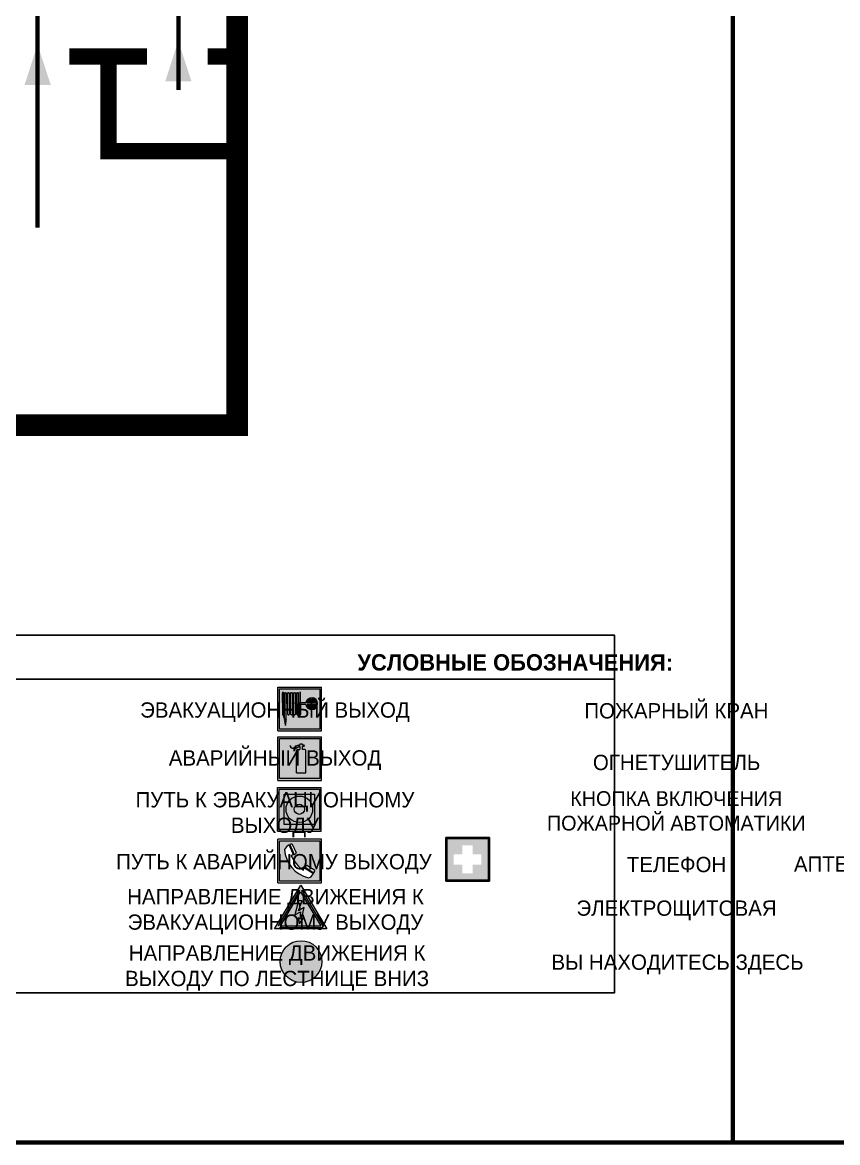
# Model space of a CAD drawing. Header units: millimetres. Extents: x 13810 to 67229, y 12374 to 21950.
# Drawn here: x 40182.7 to 40331.9, y 20272 to 20477 of the extents above; entities that cross this region are included whole.
import ezdxf

# ---------------------------------------------------------------- set-up
doc = ezdxf.new("R2010")
doc.units = ezdxf.units.MM
doc.layers.add('План_Штампы', color=7, linetype='Continuous')
doc.styles.add('обычный', font='arial.ttf')

# ---------------------------------------------------------------- blocks, each defined once
blk = doc.blocks.new('A$C3E6D3DDE')
at = {"lineweight": 5}
h = blk.add_hatch(color=40, dxfattribs=at)
h.paths.add_polyline_path([(24.1, 1.45), (16.46, -11.35), (31.74, -11.35)])
h.paths.add_polyline_path([(24.09, -0.46), (30.03, -10.41), (18.14, -10.41)], flags=16)
h.paths.add_polyline_path([(24.54, -3.08), (23.41, -6.02), (25.13, -5.01), (24.33, -8.5), (24.82, -8.27), (23.79, -9.86), (23.4, -8.04), (23.8, -8.43), (24.04, -6.29), (22.39, -7.25), (23.44, -3.08)], flags=0)
h = blk.add_hatch(color=256, dxfattribs=at)
h.paths.add_polyline_path([(24.37, 0.03, 0.567511), (23.82, 0.03), (17.59, -10.4, 0.582454), (17.86, -10.88), (30.32, -10.88, 0.582149), (30.6, -10.4)])
h.paths.add_polyline_path([(24.09, -0.46), (18.14, -10.41), (30.03, -10.41)], flags=16)
h.paths.add_polyline_path([(24.54, -3.08), (23.41, -6.02), (25.13, -5.01), (24.33, -8.5), (24.82, -8.27), (23.79, -9.86), (23.4, -8.04), (23.8, -8.43), (24.04, -6.29), (22.39, -7.25), (23.44, -3.08)], flags=0)
h = blk.add_hatch(color=40, dxfattribs=at)
h.paths.add_polyline_path([(24.09, -0.46), (18.14, -10.41), (30.03, -10.41)])
h.paths.add_polyline_path([(24.82, -8.27), (23.79, -9.86), (23.4, -8.04), (23.8, -8.43), (24.04, -6.29), (22.39, -7.25), (23.44, -3.08), (24.54, -3.08), (23.41, -6.02), (25.13, -5.01), (24.33, -8.5)], flags=16)
at = {"color": 40, "lineweight": 5}
for p, q in [((16.46, -11.35), (24.1, 1.45)), ((24.1, 1.45), (31.74, -11.35))]:
    blk.add_line(p, q, dxfattribs=at)
at = {"lineweight": 5}
for p, q in [((17.59, -10.4), (23.82, 0.03)), ((24.37, 0.03), (30.6, -10.4)), ((18.14, -10.41), (24.09, -0.46)), ((23.44, -3.08), (22.39, -7.25)), ((23.41, -6.02), (24.54, -3.08)), ((24.54, -3.08), (23.44, -3.08)), ((24.09, -0.46), (30.03, -10.41)), ((22.39, -7.25), (24.04, -6.29)), ((25.13, -5.01), (23.41, -6.02)), ((24.04, -6.29), (23.8, -8.43)), ((24.33, -8.5), (25.13, -5.01)), ((23.8, -8.43), (23.4, -8.04)), ((23.4, -8.04), (23.79, -9.86)), ((23.79, -9.86), (24.82, -8.27)), ((24.82, -8.27), (24.33, -8.5)), ((17.86, -10.88), (30.32, -10.88)), ((18.14, -10.41), (30.03, -10.41))]:
    blk.add_line(p, q, dxfattribs=at)
at = {"color": 50, "lineweight": 5}
blk.add_line((31.74, -11.35), (16.46, -11.35), dxfattribs=at)
blk = doc.blocks.new('A$C54414219')
at = {"true_color": 0xffffff}
h = blk.add_hatch(color=7, dxfattribs=at)
h.paths.add_polyline_path([(2.39, -9.45), (2.39, -18.3), (11.23, -18.3), (11.23, -9.45)], flags=0)
h.paths.add_polyline_path([(10.71, -13.87, -1), (2.92, -13.87, -1)], flags=0)
h.paths.add_polyline_path([(8.3, -13.87, -1), (5.33, -13.87, -1)], flags=0)
h.paths.add_polyline_path([(0.41, -7.47), (0.41, -20.27), (13.21, -20.27), (13.21, -7.47)])
h.paths.add_polyline_path([(0.92, -19.77), (12.71, -19.77), (12.71, -7.98), (0.92, -7.98)], flags=16)
h.paths.add_polyline_path([(11.23, -9.45), (11.23, -18.3), (2.39, -18.3), (2.39, -9.45)], flags=0)
at = {"lineweight": 5}
h = blk.add_hatch(color=242, dxfattribs=at)
h.paths.add_polyline_path([(12.71, -7.98), (0.92, -7.98), (0.92, -19.77), (12.71, -19.77)])
h.paths.add_polyline_path([(11.23, -18.3), (2.39, -18.3), (2.39, -9.45), (11.23, -9.45)], flags=16)
h.paths.add_polyline_path([(10.71, -13.87, -1), (2.92, -13.87, -1)], flags=0)
h.paths.add_polyline_path([(8.3, -13.87, -1), (5.33, -13.87, -1)], flags=0)
at = {"true_color": 0xffffff}
h = blk.add_hatch(color=7, dxfattribs=at)
h.paths.add_polyline_path([(2.39, -9.45), (2.39, -18.3), (11.23, -18.3), (11.23, -9.45)])
h.paths.add_polyline_path([(10.71, -13.87, -1), (2.92, -13.87, -1)], flags=16)
h.paths.add_polyline_path([(8.3, -13.87, -1), (5.33, -13.87, -1)], flags=0)
at = {"lineweight": 5}
h = blk.add_hatch(color=242, dxfattribs=at)
h.paths.add_polyline_path([(2.92, -13.87, 1), (10.71, -13.87, 1)])
h.paths.add_polyline_path([(8.3, -13.87, -1), (5.33, -13.87, -1)], flags=16)
at = {"color": 242, "lineweight": 5}
for p, q in [((0.41, -20.27), (0.41, -7.47)), ((0.41, -7.47), (13.21, -7.47)), ((0.41, -7.47), (13.21, -7.47)), ((13.21, -20.27), (13.21, -7.47)), ((0.41, -20.27), (13.21, -20.27))]:
    blk.add_line(p, q, dxfattribs=at)
for points in [[(0.92, -7.98), (12.71, -7.98), (12.71, -19.77), (0.92, -19.77)], [(2.39, -9.45), (11.23, -9.45), (11.23, -18.3), (2.39, -18.3)]]:
    blk.add_lwpolyline(points, close=True, dxfattribs=at)
for radius in [3.89, 1.49]:
    blk.add_circle((6.81, -13.87), radius, dxfattribs=at)
blk = doc.blocks.new('A$C456E1F9C')
at = {"lineweight": 5}
h = blk.add_hatch(color=242, dxfattribs=at)
h.paths.add_polyline_path([(0.51, -1.47), (0.51, -13.26), (12.29, -13.26), (12.29, -1.47)])
h.paths.add_polyline_path([(5.42, -4.95, -0.254479), (4.78, -5.4), (3.52, -2.53, -0.209735), (4.23, -2.4)], flags=16)
h.paths.add_polyline_path([(8.53, -8.6), (10.87, -10.17), (10.54, -10.76), (8.03, -9.13, -0.192251)], flags=16)
h.paths.add_polyline_path([(4.61, -5.49, 0.005518), (3.87, -5.72, 0.128647), (7.49, -10.01, 0.00809), (7.83, -9.33), (10.47, -10.97, -0.16736), (8.99, -12.25, -0.327862), (1.95, -3.95, -0.166952), (3.36, -2.62)], flags=16)
at = {"color": 242, "lineweight": 5}
for p, q in [((0, -13.77), (0, -0.97)), ((12.8, -0.97), (0, -0.97)), ((4.61, -5.49), (3.36, -2.62)), ((3.52, -2.53), (4.78, -5.4)), ((4.23, -2.4), (5.42, -4.95)), ((12.8, -13.77), (12.8, -0.97)), ((7.83, -9.33), (10.47, -10.97)), ((8.03, -9.13), (10.54, -10.76)), ((10.81, -10.12), (8.53, -8.6)), ((10.54, -10.76), (10.8, -10.3)), ((10.8, -10.3), (10.81, -10.12)), ((0, -13.77), (12.8, -13.77))]:
    blk.add_line(p, q, dxfattribs=at)
blk.add_lwpolyline([(0.51, -1.47), (12.29, -1.47), (12.29, -13.26), (0.51, -13.26)], close=True, dxfattribs=at)
for centre, radius, start, end in [((4.59, -5.34), 2.99, 114.2845, 152.1974), ((4.02, -3.27), 0.891, 76.3284, 123.7092), ((11.12, -3.31), 9.19, 183.9915, 256.6009), ((14.98, -39.1), 35.17, 107.1487, 108.4135), ((13.86, -0.94), 11.08, 205.5536, 234.8762), ((4.68, -4.59), 0.824, 276.9621, 334.0723), ((-13.31, 0.8), 23.44, 332.5487, 334.4027), ((8.94, -9.5), 0.989, 114.4092, 157.9388), ((7.87, -9.46), 3, 291.9291, 329.9329)]:
    blk.add_arc(centre, radius, start, end, dxfattribs=at)
blk = doc.blocks.new('A$C18900ED3')
h = blk.add_hatch(color=126)
h.paths.add_polyline_path([(-0.18, -0.18), (-7.02, -0.18), (-7.02, -7.02), (-0.18, -7.02)])
h.paths.add_polyline_path([(-5.89, -4.46), (-5.89, -2.77), (-4.46, -2.77), (-4.46, -1.31), (-2.77, -1.31), (-2.77, -2.77), (-1.33, -2.77), (-1.33, -4.46), (-2.77, -4.46), (-2.77, -5.89), (-4.46, -5.89), (-4.46, -4.46)], flags=16)
at = {"color": 126}
for p, q in [((-7.2, 0), (-7.2, -7.2)), ((0, 0), (-7.2, 0)), ((0, -7.2), (0, 0)), ((-7.02, -7.02), (-7.02, -0.18)), ((-7.02, -0.18), (-0.18, -0.18)), ((-0.18, -0.18), (-0.18, -7.02)), ((-7.2, -7.2), (0, -7.2)), ((-0.18, -7.02), (-7.02, -7.02))]:
    blk.add_line(p, q, dxfattribs=at)
blk = doc.blocks.new('A$C37112FD5')
at = {"true_color": 0xf5f5ff}
h = blk.add_hatch(color=7, dxfattribs=at)
h.dxf.hatch_style = 1
h.paths.add_polyline_path([(12.8, -7.4), (0, -7.4), (0, -20.2), (12.8, -20.2)])
h.paths.add_polyline_path([(12.29, -7.91), (12.29, -19.69), (0.51, -19.69), (0.51, -7.91)], flags=16)
h.paths.add_polyline_path([(4.98, -9.04, -0.42597), (5.17, -9.22), (5.17, -12.25), (5.17, -15.29, -0.432244), (4.98, -15.47), (4.83, -15.47, -0.42597), (4.64, -15.29), (4.64, -12.25), (4.64, -9.22, -0.432244), (4.83, -9.04)], flags=0)
h.paths.add_polyline_path([(4.28, -9.22), (4.28, -12.25), (4.28, -15.29, -0.432244), (4.09, -15.47), (3.94, -15.47, -0.42597), (3.75, -15.29), (3.75, -12.25), (3.75, -9.22, -0.432244), (3.94, -9.04), (4.09, -9.04, -0.42597)], flags=0)
h.paths.add_polyline_path([(5.72, -9.04), (5.87, -9.04, -0.42597), (6.06, -9.22), (6.06, -12.25), (6.06, -15.29, -0.432244), (5.87, -15.47), (5.72, -15.47, -0.42597), (5.53, -15.29), (5.53, -12.25), (5.53, -9.22, -0.432244)], flags=0)
h.paths.add_polyline_path([(6.42, -8.9), (6.5, -8.9, -0.42597), (6.69, -9.08), (6.69, -12.03), (8.21, -12.03, -15.824349), (8.21, -12.47), (6.69, -12.47), (6.69, -15.42, -0.432244), (6.5, -15.6), (6.42, -15.6)], flags=0)
h.paths.add_polyline_path([(3.39, -9.22), (3.39, -12.25), (3.39, -15.29, -0.432244), (3.2, -15.47), (3.05, -15.47, -0.42597), (2.85, -15.29), (2.85, -12.25), (2.85, -9.22, -0.432244), (3.05, -9.04), (3.2, -9.04, -0.42597)], flags=0)
h.paths.add_polyline_path([(2.5, -9.22), (2.5, -16.71), (1.96, -16.71), (1.96, -9.22, -0.432244), (2.15, -9.04), (2.31, -9.04, -0.42597)], flags=0)
h.paths.add_polyline_path([(1.61, -8.9), (1.61, -15.6), (1.57, -15.6, -0.42597), (1.37, -15.42), (1.37, -12.03), (1.37, -9.09, -0.432244), (1.57, -8.9)], flags=0)
h.paths.add_polyline_path([(9.76, -10.81), (9.76, -12.03), (8.49, -12.03, -0.336371)], flags=0)
h.paths.add_polyline_path([(8.49, -12.47), (9.76, -12.47), (9.76, -13.7, -0.336371)], flags=0)
h.paths.add_polyline_path([(10.11, -10.81, -0.336371), (11.38, -12.03), (10.11, -12.03)], flags=0)
h.paths.add_polyline_path([(10.11, -12.47), (11.38, -12.47, -0.336371), (10.11, -13.7)], flags=0)
h.paths.add_polyline_path([(2.5, -16.84), (2.5, -17.05), (1.97, -17.05), (1.97, -16.84)], flags=0)
h.paths.add_polyline_path([(2.5, -17.24, -0.033778), (2.24, -18.6, -0.033778), (1.97, -17.24)], flags=0)
h = blk.add_hatch(color=242)
h.dxf.hatch_style = 1
h.paths.add_polyline_path([(12.29, -7.91), (0.51, -7.91), (0.51, -19.69), (12.29, -19.69)])
h.paths.add_polyline_path([(6.42, -15.6), (6.42, -8.9), (6.5, -8.9, -0.42597), (6.69, -9.08), (6.69, -12.03), (8.21, -12.03, -15.824349), (8.21, -12.47), (6.69, -12.47), (6.69, -15.42, -0.432244), (6.5, -15.6)], flags=16)
h.paths.add_polyline_path([(5.87, -15.47), (5.72, -15.47, -0.42597), (5.53, -15.29), (5.53, -12.25), (5.53, -9.22, -0.432244), (5.72, -9.04), (5.87, -9.04, -0.42597), (6.06, -9.22), (6.06, -12.25), (6.06, -15.29, -0.432244)], flags=16)
h.paths.add_polyline_path([(4.98, -15.47), (4.83, -15.47, -0.42597), (4.64, -15.29), (4.64, -12.25), (4.64, -9.22, -0.432244), (4.83, -9.04), (4.98, -9.04, -0.42597), (5.17, -9.22), (5.17, -12.25), (5.17, -15.29, -0.432244)], flags=16)
h.paths.add_polyline_path([(4.09, -15.47), (3.94, -15.47, -0.42597), (3.75, -15.29), (3.75, -12.25), (3.75, -9.22, -0.432244), (3.94, -9.04), (4.09, -9.04, -0.42597), (4.28, -9.22), (4.28, -12.25), (4.28, -15.29, -0.432244)], flags=16)
h.paths.add_polyline_path([(3.2, -15.47), (3.05, -15.47, -0.42597), (2.85, -15.29), (2.85, -12.25), (2.85, -9.22, -0.432244), (3.05, -9.04), (3.2, -9.04, -0.42597), (3.39, -9.22), (3.39, -12.25), (3.39, -15.29, -0.432244)], flags=16)
h.paths.add_polyline_path([(2.5, -17.05), (1.97, -17.05), (1.97, -16.84), (2.5, -16.84)], flags=16)
h.paths.add_polyline_path([(2.5, -17.24, -0.033778), (2.24, -18.6, -0.033778), (1.97, -17.24)], flags=16)
h.paths.add_polyline_path([(2.5, -16.71), (1.96, -16.71), (1.96, -9.22, -0.432244), (2.15, -9.04), (2.31, -9.04, -0.42597), (2.5, -9.22)], flags=16)
h.paths.add_polyline_path([(1.61, -15.6), (1.57, -15.6, -0.42597), (1.37, -15.42), (1.37, -12.03), (1.37, -9.09, -0.432244), (1.57, -8.9), (1.61, -8.9)], flags=16)
h.paths.add_polyline_path([(8.49, -12.47), (9.76, -12.47), (9.76, -13.7, -0.336371)], flags=0)
h.paths.add_polyline_path([(10.11, -13.7), (10.11, -12.47), (11.38, -12.47, -0.336371)], flags=0)
h.paths.add_polyline_path([(8.49, -12.03, -0.336371), (9.76, -10.81), (9.76, -12.03)], flags=0)
h.paths.add_polyline_path([(10.11, -12.03), (10.11, -10.81, -0.336371), (11.38, -12.03)], flags=0)
h = blk.add_hatch(color=7, dxfattribs=at)
h.dxf.hatch_style = 1
h.paths.add_polyline_path([(1.61, -8.9), (1.57, -8.9, 0.432244), (1.37, -9.09), (1.37, -12.03), (1.37, -15.42, 0.42597), (1.57, -15.6), (1.61, -15.6)])
h.paths.add_polyline_path([(2.5, -9.22, 0.42597), (2.31, -9.04), (2.15, -9.04, 0.432244), (1.96, -9.22), (1.96, -16.71), (2.5, -16.71)])
h.paths.add_polyline_path([(2.5, -16.84), (1.97, -16.84), (1.97, -17.05), (2.5, -17.05)])
h.paths.add_polyline_path([(2.5, -17.24), (1.97, -17.24, 0.033778), (2.24, -18.6, 0.033778)])
h.paths.add_polyline_path([(3.39, -12.25), (3.39, -9.22, 0.42597), (3.2, -9.04), (3.05, -9.04, 0.432244), (2.85, -9.22), (2.85, -12.25), (2.85, -15.29, 0.42597), (3.05, -15.47), (3.2, -15.47, 0.432244), (3.39, -15.29)])
h.paths.add_polyline_path([(4.28, -12.25), (4.28, -9.22, 0.42597), (4.09, -9.04), (3.94, -9.04, 0.432244), (3.75, -9.22), (3.75, -12.25), (3.75, -15.29, 0.42597), (3.94, -15.47), (4.09, -15.47, 0.432244), (4.28, -15.29)])
h.paths.add_polyline_path([(5.17, -12.25), (5.17, -9.22, 0.42597), (4.98, -9.04), (4.83, -9.04, 0.432244), (4.64, -9.22), (4.64, -12.25), (4.64, -15.29, 0.42597), (4.83, -15.47), (4.98, -15.47, 0.432244), (5.17, -15.29)])
h.paths.add_polyline_path([(6.06, -12.25), (6.06, -9.22, 0.42597), (5.87, -9.04), (5.72, -9.04, 0.432244), (5.53, -9.22), (5.53, -12.25), (5.53, -15.29, 0.42597), (5.72, -15.47), (5.87, -15.47, 0.432244), (6.06, -15.29)])
h.paths.add_polyline_path([(6.69, -12.47), (8.21, -12.47, 15.824349), (8.21, -12.03), (6.69, -12.03), (6.69, -9.08, 0.42597), (6.5, -8.9), (6.42, -8.9), (6.42, -15.6), (6.5, -15.6, 0.432244), (6.69, -15.42)])
h.paths.add_polyline_path([(8.49, -12.47), (9.76, -12.47), (9.76, -13.7, -0.336371)], flags=16)
h.paths.add_polyline_path([(8.49, -12.03, -0.336371), (9.76, -10.81), (9.76, -12.03)], flags=16)
h.paths.add_polyline_path([(10.11, -12.47), (11.38, -12.47, -0.336371), (10.11, -13.7)], flags=16)
h.paths.add_polyline_path([(10.11, -12.03), (10.11, -10.81, -0.336371), (11.38, -12.03)], flags=16)
h = blk.add_hatch(color=242)
h.dxf.hatch_style = 1
h.paths.add_polyline_path([(9.76, -10.81, 0.336371), (8.49, -12.03), (9.76, -12.03)])
h.paths.add_polyline_path([(10.11, -10.81), (10.11, -12.03), (11.38, -12.03, 0.336371)])
h.paths.add_polyline_path([(11.38, -12.47), (10.11, -12.47), (10.11, -13.7, 0.336371)])
h.paths.add_polyline_path([(9.76, -12.47), (8.49, -12.47, 0.336371), (9.76, -13.7)])
at = {"color": 242, "lineweight": 5}
for p, q in [((0, -20.2), (0, -7.4)), ((0, -7.4), (12.8, -7.4)), ((1.37, -12.03), (1.37, -9.08)), ((1.57, -8.9), (1.61, -8.9)), ((1.61, -8.9), (1.61, -15.6)), ((1.96, -16.71), (1.96, -9.22)), ((2.15, -9.04), (2.31, -9.04)), ((2.5, -16.71), (2.5, -9.22)), ((2.85, -12.25), (2.85, -9.22)), ((3.05, -9.04), (3.2, -9.04)), ((3.39, -12.25), (3.39, -9.22)), ((3.75, -12.25), (3.75, -9.22)), ((3.94, -9.04), (4.09, -9.04)), ((4.28, -12.25), (4.28, -9.22)), ((4.64, -12.25), (4.64, -9.22)), ((4.83, -9.04), (4.98, -9.04)), ((5.17, -12.25), (5.17, -9.22)), ((5.53, -12.25), (5.53, -9.22)), ((5.72, -9.04), (5.87, -9.04)), ((6.06, -12.25), (6.06, -9.22)), ((6.42, -8.9), (6.42, -15.6)), ((6.5, -8.9), (6.42, -8.9)), ((6.69, -12.03), (6.69, -9.08)), ((12.8, -20.2), (12.8, -7.4)), ((1.37, -12.03), (1.37, -15.42)), ((2.85, -12.25), (2.85, -15.29)), ((3.39, -12.25), (3.39, -15.29)), ((3.75, -12.25), (3.75, -15.29)), ((4.28, -12.25), (4.28, -15.29)), ((4.64, -12.25), (4.64, -15.29)), ((5.17, -12.25), (5.17, -15.29)), ((5.53, -12.25), (5.53, -15.29)), ((6.06, -12.25), (6.06, -15.29)), ((8.21, -12.03), (6.69, -12.03)), ((8.21, -12.47), (6.69, -12.47)), ((6.69, -12.47), (6.69, -15.42)), ((9.76, -12.03), (8.49, -12.03)), ((9.76, -12.47), (8.49, -12.47)), ((9.76, -10.81), (9.76, -12.03)), ((9.76, -12.47), (9.76, -13.7)), ((10.11, -10.81), (10.11, -12.03)), ((11.38, -12.03), (10.11, -12.03)), ((11.38, -12.47), (10.11, -12.47)), ((10.11, -12.47), (10.11, -13.7)), ((1.57, -15.6), (1.61, -15.6)), ((3.05, -15.47), (3.2, -15.47)), ((3.94, -15.47), (4.09, -15.47)), ((4.83, -15.47), (4.98, -15.47)), ((5.72, -15.47), (5.87, -15.47)), ((6.42, -15.6), (6.5, -15.6)), ((1.96, -16.71), (2.5, -16.71)), ((1.97, -16.84), (2.5, -16.84)), ((1.97, -17.05), (1.97, -16.84)), ((2.5, -17.05), (1.97, -17.05)), ((1.97, -17.24), (2.5, -17.24)), ((2.5, -16.84), (2.5, -17.05)), ((0, -20.2), (12.8, -20.2))]:
    blk.add_line(p, q, dxfattribs=at)
blk.add_lwpolyline([(0.51, -7.91), (12.29, -7.91), (12.29, -19.69), (0.51, -19.69)], close=True, dxfattribs=at)
for centre, radius, start, end in [((1.56, -9.09), 0.182, 87.1027, 180.6071), ((2.15, -9.22), 0.182, 87.1027, 180.6071), ((2.32, -9.22), 0.182, 359.3929, 92.8973), ((3.04, -9.22), 0.182, 87.1027, 180.6071), ((3.21, -9.22), 0.182, 359.3929, 92.8973), ((3.93, -9.22), 0.182, 87.1027, 180.6071), ((4.1, -9.22), 0.182, 359.3929, 92.8973), ((4.82, -9.22), 0.182, 87.1027, 180.6071), ((4.99, -9.22), 0.182, 359.3929, 92.8973), ((5.71, -9.22), 0.182, 87.1027, 180.6071), ((5.88, -9.22), 0.182, 359.3929, 92.8973), ((6.51, -9.09), 0.182, 359.3929, 92.8973), ((9.93, -12.25), 1.74, 187.2319, 172.7681), ((9.93, -12.25), 1.46, 96.9927, 171.3585), ((9.93, -12.25), 1.46, 188.6415, 263.0073), ((9.93, -12.25), 1.46, 8.6415, 83.0073), ((9.93, -12.25), 1.46, 276.9927, 351.3585), ((1.56, -15.42), 0.182, 179.3929, 272.8973), ((3.04, -15.29), 0.182, 179.3929, 272.8973), ((3.21, -15.29), 0.182, 267.1027, 0.6071), ((3.93, -15.29), 0.182, 179.3929, 272.8973), ((4.1, -15.29), 0.182, 267.1027, 0.6071), ((4.82, -15.29), 0.182, 179.3929, 272.8973), ((4.99, -15.29), 0.182, 267.1027, 0.6071), ((5.71, -15.29), 0.182, 179.3929, 272.8973), ((5.88, -15.29), 0.182, 267.1027, 0.6071), ((6.51, -15.42), 0.182, 267.1027, 0.6071), ((12.17, -15.98), 10.27, 187.041, 194.7793), ((-7.7, -15.98), 10.27, 345.2207, 352.959)]:
    blk.add_arc(centre, radius, start, end, dxfattribs=at)
blk = doc.blocks.new('A$C3AD82952')
at = {"true_color": 0xf5f5ff}
h = blk.add_hatch(color=7, dxfattribs=at)
h.dxf.hatch_style = 1
h.paths.add_polyline_path([(8.21, 8.73, 0.414214), (7.89, 9.05), (7.22, 9.05), (7.22, 9.92), (7.59, 9.92, 1), (7.57, 10.36), (7.22, 10.36), (7.22, 10.6), (6.43, 10.6), (6.43, 10.36), (6.01, 10.36), (4.74, 9.59), (4.74, 8.69), (4.98, 8.73), (4.98, 9.26), (6.12, 9.91), (6.43, 9.91), (6.43, 9.05), (5.76, 9.05, 0.414214), (5.44, 8.73), (5.44, 2.2), (8.21, 2.2)], flags=0)
h.paths.add_polyline_path([(12.8, 12.8), (0, 12.8), (0, 0), (12.8, 0)])
h.paths.add_polyline_path([(0.51, 12.29), (12.29, 12.29), (12.29, 0.51), (0.51, 0.51)], flags=16)
h.paths.add_polyline_path([(4.74, 9.59), (6.01, 10.36), (6.43, 10.36), (6.43, 10.6), (7.22, 10.6), (7.22, 10.36), (7.59, 10.36, -0.94586), (7.59, 9.92), (7.22, 9.92), (7.22, 9.05), (7.89, 9.05, -0.414214), (8.21, 8.73), (8.21, 2.2), (5.44, 2.2), (5.44, 8.73, -0.414214), (5.76, 9.05), (6.43, 9.05), (6.43, 9.91), (6.12, 9.91), (4.98, 9.26), (4.98, 8.73), (4.74, 8.69)], flags=0)
h = blk.add_hatch(color=242)
h.dxf.hatch_style = 1
h.paths.add_polyline_path([(12.29, 12.29), (0.51, 12.29), (0.51, 0.51), (12.29, 0.51)])
h.paths.add_polyline_path([(4.74, 8.69), (4.74, 9.59), (6.01, 10.36), (6.43, 10.36), (6.43, 10.6), (7.22, 10.6), (7.22, 10.36), (7.59, 10.36, -0.94586), (7.59, 9.92), (7.22, 9.92), (7.22, 9.05), (7.89, 9.05, -0.414214), (8.21, 8.73), (8.21, 2.2), (5.44, 2.2), (5.44, 8.73, -0.414214), (5.76, 9.05), (6.43, 9.05), (6.43, 9.91), (6.12, 9.91), (4.98, 9.26), (4.98, 8.73)], flags=16)
h = blk.add_hatch(color=7, dxfattribs=at)
h.dxf.hatch_style = 1
h.paths.add_polyline_path([(8.21, 8.73, 0.414214), (7.89, 9.05), (7.22, 9.05), (7.22, 9.92), (7.59, 9.92, 1), (7.57, 10.36), (7.22, 10.36), (7.22, 10.6), (6.43, 10.6), (6.43, 10.36), (6.01, 10.36), (4.74, 9.59), (4.74, 8.69), (4.98, 8.73), (4.98, 9.26), (6.12, 9.91), (6.43, 9.91), (6.43, 9.05), (5.76, 9.05, 0.414214), (5.44, 8.73), (5.44, 2.2), (8.21, 2.2)])
at = {"color": 242, "lineweight": 5}
for p, q in [((0, 0), (0, 12.8)), ((0, 12.8), (12.8, 12.8)), ((6.01, 10.36), (4.74, 9.59)), ((4.98, 9.26), (6.12, 9.91)), ((6.01, 10.36), (6.43, 10.36)), ((6.12, 9.91), (6.43, 9.91)), ((7.22, 10.6), (6.43, 10.6)), ((6.43, 10.6), (6.43, 10.36)), ((6.43, 9.91), (6.43, 9.05)), ((7.22, 10.36), (7.22, 10.6)), ((7.59, 10.36), (7.22, 10.36)), ((7.22, 9.05), (7.22, 9.92)), ((7.59, 9.92), (7.22, 9.92)), ((12.8, 0), (12.8, 12.8)), ((4.74, 9.59), (4.74, 8.69)), ((4.74, 8.69), (4.98, 8.73)), ((4.98, 8.73), (4.98, 9.26)), ((5.44, 2.2), (5.44, 8.73)), ((5.76, 9.05), (6.43, 9.05)), ((7.89, 9.05), (7.22, 9.05)), ((8.21, 2.2), (8.21, 8.73)), ((0, 0), (12.8, 0)), ((5.44, 2.2), (8.21, 2.2))]:
    blk.add_line(p, q, dxfattribs=at)
blk.add_lwpolyline([(0.51, 12.29), (12.29, 12.29), (12.29, 0.51), (0.51, 0.51)], close=True, dxfattribs=at)
for centre, radius, start, end in [((7.58, 10.14), 0.223, 273.1875, 86.8125), ((5.76, 8.73), 0.32, 90, 180), ((7.89, 8.73), 0.32, 0, 90)]:
    blk.add_arc(centre, radius, start, end, dxfattribs=at)
blk = doc.blocks.new('A$C7B8C2D5B')
at = {"lineweight": 0}
h = blk.add_hatch(color=5, dxfattribs=at)
h.dxf.hatch_style = 1
h.paths.add_polyline_path([(1.397, -3.024, 1), (-2.112, -3.024, 1)])
at = {"color": 5, "lineweight": 0}
blk.add_circle((-0.358, -3.024), 1.755, dxfattribs=at)

msp = doc.modelspace()

# ---------------------------------------------------------------- linework, layer by layer
at = {"color": 2, "lineweight": 100}
for points in [[(39712.67, 20666.99), (40312.67, 20666.99), (40312.67, 20271.99), (39712.67, 20271.99)], [(40312.67, 20666.99), (40912.67, 20666.99), (40912.67, 20271.99), (40312.67, 20271.99)]]:
    msp.add_lwpolyline(points, close=True, dxfattribs=at)
at = {"lineweight": 100}
for points, const_width in [([(39827.72, 20403.31), (39812.19, 20403.31), (39812.19, 20551.75), (40221.99, 20551.75), (40221.99, 20403.31), (39840.88, 20403.31)], 4), ([(40205.5, 20470.79), (40191.29, 20470.79)], 3), ([(40198.47, 20470.79), (40198.47, 20453.43), (40221.65, 20453.43)], 3), ([(40221.99, 20470.79), (40216.58, 20470.79)], 3)]:
    msp.add_lwpolyline(points, dxfattribs=dict(at, const_width=const_width))
at = {"color": 126, "lineweight": 100, "true_color": 0x008754}
for points in [[(39835.94, 20439.45), (39835.94, 20534.5), (39835.94, 20484.97), (40211.25, 20484.97), (40211.25, 20464.67)], [(40185.45, 20484.97), (40185.45, 20439.45)]]:
    msp.add_lwpolyline(points, dxfattribs=at)
for points in [[(40147.29, 20356.81), (40291.06, 20356.81), (40291.06, 20364.86), (40147.29, 20364.86)], [(40147.29, 20356.81), (40291.06, 20356.81), (40291.06, 20299.41), (40147.29, 20299.41)]]:
    msp.add_lwpolyline(points, close=True)
at = {"layer": 'План_Штампы', "color": 126, "true_color": 0x008754}
for points in [[(40213.65, 20466.21), (40208.84, 20466.22), (40211.22, 20473.59)], [(40187.9, 20465.56), (40183.1, 20465.57), (40185.48, 20472.95)]]:
    msp.add_solid(points, dxfattribs=at)

# ---------------------------------------------------------------- block references
for name, p, xscale, yscale, zscale in [('A$C37112FD5', (40229.43, 20359.98), 0.6249984004534781, 0.6249984004534781, 0.6249984004534781), ('A$C3AD82952', (40229.43, 20338.28), 0.625, 0.625, 0.625), ('A$C54414219', (40229.12, 20341.66), 0.625, 0.625, 0.625), ('A$C456E1F9C', (40229.43, 20328.11), 0.625, 0.625, 0.625), ('A$C18900ED3', (40268.16, 20327.83), 1.111111111007631, 1.111111111007631, 1.111111111007631), ('A$C3E6D3DDE', (40218.56, 20318.18), 0.625, 0.625, 0.625), ('A$C7B8C2D5B', (40234.46, 20311.71), 2.177419353276491, 2.177419353276491, 2.177419353276491)]:
    msp.add_blockref(name, p, dxfattribs=dict(xscale=xscale, yscale=yscale, zscale=zscale))

# ---------------------------------------------------------------- texts
at = {"lineweight": 0, "attachment_point": 5, "style": 'обычный'}
for s, insert, char_height, width in [('{\\fProxima Nova Rg|b1|i0|c204|p2;УСЛОВНЫЕ ОБОЗНАЧЕНИЯ:\\H1.1997x; }', (40272.87, 20359.86), 3, 175.1736), ('\\pi-8.4,l8.4,t8.4;{\\fProxima Nova Rg|b0|i0|c204|p2;ЭВАКУАЦИОННЫЙ ВЫХОД\\H1.6404x; }', (40228.91, 20350.76), 2.8, 126.6484), ('\\pi-8.4,l8.4,t8.4;{\\fProxima Nova Rg|b0|i0|c204|p2;ПОЖАРНЫЙ КРАН\\H1.6404x; }', (40302.37, 20351), 2.8, 126.6484), ('\\pi-8.4,l8.4,t8.4;{\\fProxima Nova Rg|b0|i0|c204|p2;АВАРИЙНЫЙ ВЫХОД\\H1.6404x; }', (40228.93, 20341.99), 2.8, 126.6484), ('\\pi-8.4,l8.4,t8.4;{\\fProxima Nova Rg|b0|i0|c204|p2;ОГНЕТУШИТЕЛЬ\\H1.1997x; }', (40302.4, 20341.55), 2.8, 126.6484), ('\\pi-8.1,l8.1,t8.1;{\\fProxima Nova Rg|b0|i0|c204|p2;КНОПКА ВКЛЮЧЕНИЯ\\PПОЖАРНОЙ АВТОМАТИКИ}', (40302.34, 20332.69), 2.7, 126.6484), ('\\pi-8.4,l8.4,t8.4;{\\fProxima Nova Rg|b0|i0|c204|p2;ПУТЬ К ЭВАКУАЦИОННОМУ \\PВЫХОДУ }', (40228.92, 20332), 2.8, 126.6484), ('\\pi-8.4,l8.4,t8.4;{\\fProxima Nova Rg|b0|i0|c204|p2;ПУТЬ К АВАРИЙНОМУ ВЫХОДУ \\H1.6404x; }', (40228.73, 20323), 2.8, 126.6484), ('\\pi-8.4,l8.4,t8.4;{\\fProxima Nova Rg|b0|i0|c204|p2;ТЕЛЕФОН\\H1.1997x; }', (40302.38, 20322.87), 2.8, 126.6484), ('\\pi-8.4,l8.4,t8.4;{\\fProxima Nova Rg|b0|i0|c204|p2;АПТЕЧКА\\H1.1667x; }', (40332.44, 20322.96), 2.8, 126.6484), ('\\pi-8.4,l8.4,t8.4;{\\fProxima Nova Rg|b0|i0|c204|p2;НАПРАВЛЕНИЕ ДВИЖЕНИЯ К \\PЭВАКУАЦИОННОМУ ВЫХОДУ}', (40229.01, 20314.27), 2.8, 126.6484), ('\\pi-8.4,l8.4,t8.4;{\\fProxima Nova Rg|b0|i0|c204|p2;ЭЛЕКТРОЩИТОВАЯ\\H1.1997x; }', (40302.39, 20314.5), 2.8, 126.6484), ('\\pi-8.4,l8.4,t8.4;{\\fProxima Nova Rg|b0|i0|c204|p2;НАПРАВЛЕНИЕ ДВИЖЕНИЯ К \\PВЫХОДУ ПО ЛЕСТНИЦЕ ВНИЗ}', (40229.31, 20303.96), 2.8, 126.6484), ('\\pi-8.4,l8.4,t8.4;{\\fProxima Nova Rg|b0|i0|c204|p2;ВЫ НАХОДИТЕСЬ ЗДЕСЬ\\H1.1997x; }', (40302.57, 20304.61), 2.8, 126.6484)]:
    msp.add_mtext(s, dxfattribs=dict(at, insert=insert, char_height=char_height, width=width))

doc.saveas('drawing.dxf')
